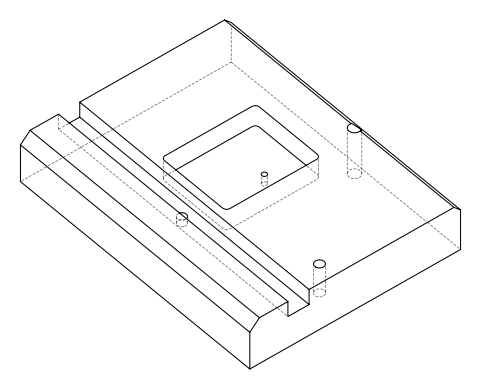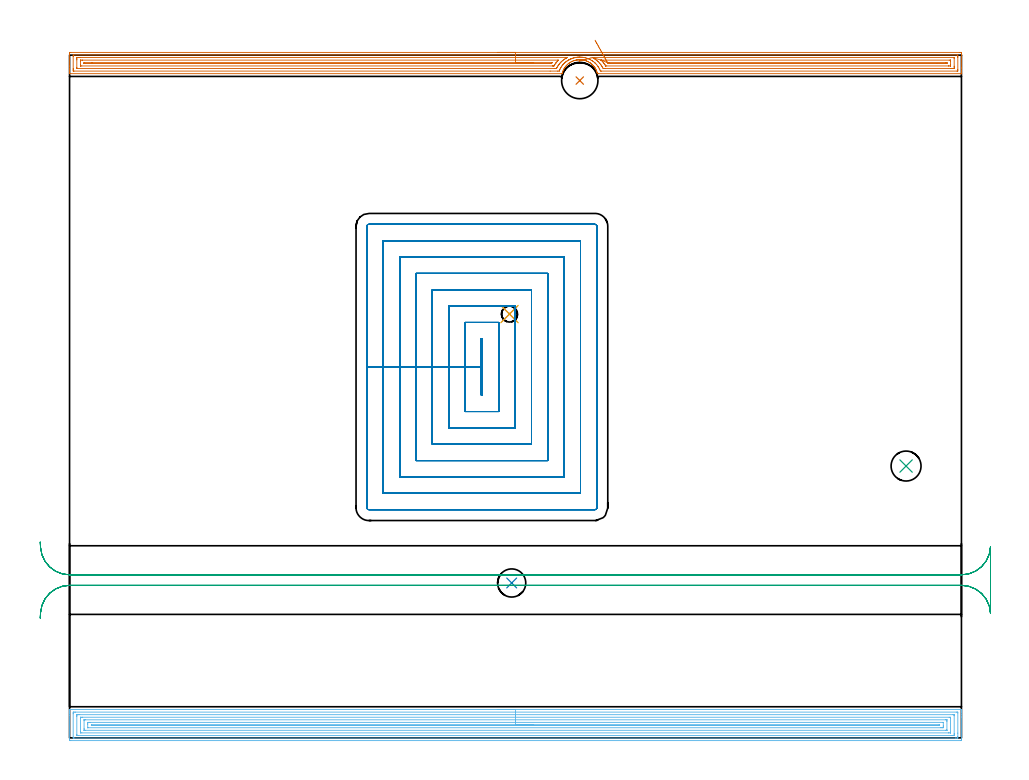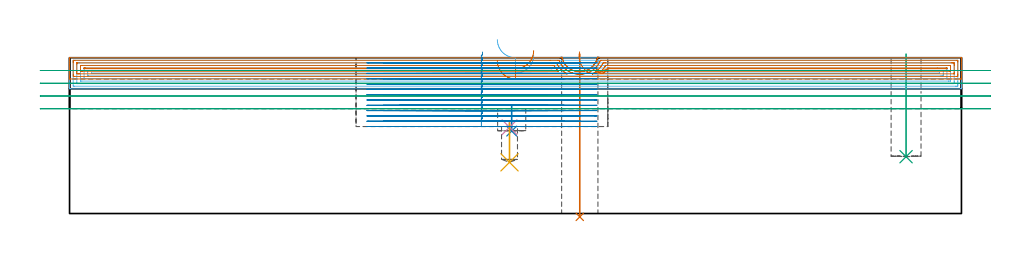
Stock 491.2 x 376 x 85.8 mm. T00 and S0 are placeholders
(PLAN: 9 operations, 7 tool changes, 125.6 min)
(1 INDEXABLE_INSERT_DRILL_THROUGH_HOLE_FROM_SOLID | STEP1HOLE | NXT0302_011 | 0.36 min | 26901 mm3)
(2 INDEXABLE_INSERT_DRILL_BLIND_HOLE_FROM_SOLID | STEP1POCKET | NXT0302_002 | 0.06 min | 7562 mm3)
(3 INDEXABLE_INSERT_DRILL_BLIND_HOLE_FROM_SOLID_1 | STEP1POCKET_2 | NXT0302_004 | 0.23 min | 11584 mm3)
(4 SPOT_DRILL | STEP1POCKET_1 | NXT0321_9005460120000 | 0.04 min | 4154 mm3)
(5 DRILL_BLIND_HOLE_INTO_CENTER | STEP1POCKET_1 | NXT0301_059 | 0.1 min | 1162 mm3)
(6 AREA_MILL | FG_CHAMFER_SURFACE | UGT0205_001 | 27.69 min | 71811 mm3)
(7 AREA_MILL_1 | FG_CHAMFER_SURFACE_1 | UGT0205_001 | 19.6 min | 33265 mm3)
(8 MILL_RECTANGULAR_POCKET | POCKET_RECTANGULAR_STRAIGHT | NXT0201_011 | Follow Part, ap 3, ae 75% | 68.5 min | 882615 mm3)
(9 MILL_RECTANGULAR_SLOT | SLOT_RECTANGULAR | UGT0201_004 | Follow Part, ap 8, ae 75% | 9.05 min | 516481 mm3)
(TOOL NXT0302_011 | Index. Insert Drill 20mm [880-D2000L25-05] | D20 PA176 FL100 Z2)
(TOOL NXT0302_002 | Index. Insert Drill 15.5mm [880-D1550L20-05] | D15.5 PA176 FL78 Z2)
(TOOL NXT0302_004 | Index. Insert Drill 16.5mm [880-D1650L20-05] | D16.5 PA176 FL83 Z2)
(TOOL NXT0321_9005460120000 | NC Spot Drill, 142deg, 12mm, Carbide, Uncoated | D12 PA142 FL30 Z2)
(TOOL NXT0301_059 | Carbide Drill 8.8mm [860.1-0880-026A1-MM 2214] | D8.8 PA140 FL47 Z2)
(TOOL UGT0205_001 | Chamfer Mill 20 x 3 x 45 deg. | D20 FL50 Z2)
(TOOL NXT0201_011 | ENDMILL 12mm [2P460-1200-NA 1630] | D12 FL38 Z6)
(TOOL UGT0201_004 | End Mill 32 mm | D32 FL53 Z6)
(OP 1 INDEXABLE_INSERT_DRILL_THROUGH_HOLE_FROM_SOLID)
G17 G21 G94 G90
T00 M6
G54
G17 G0 G90 X281. Y362. S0 M3
G43 Z95.8 H1
G94 G81 G98 Z-1.849 F250. R87.8
G80
M5
M2
(OP 2 INDEXABLE_INSERT_DRILL_BLIND_HOLE_FROM_SOLID)
G17 G21 G94 G90
T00 M6
G54
G17 G0 G90 X243.5 Y85.3 S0 M3
G43 Z95.8 H1
G94 G81 G98 Z45.4 F250. R59.7
G80
M5
M2
(OP 3 INDEXABLE_INSERT_DRILL_BLIND_HOLE_FROM_SOLID_1)
G17 G21 G94 G90
T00 M6
G54
G17 G0 G90 X460.7 Y149.7 S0 M3
G43 Z95.8 H1
G94 G81 G98 Z31.3 F250. R87.8
G80
M5
M2
(OP 4 SPOT_DRILL)
G17 G21 G94 G90
T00 M6
G54
G17 G0 G90 X242.3 Y233.4 S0 M3
G43 Z95.8 H0
G94 G81 G98 Z47.521 F250. R50.9
G80
M5
M2
(OP 5 DRILL_BLIND_HOLE_INTO_CENTER)
G17 G21 G94 G90
T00 M6
G54
G17 G0 G90 X242.3 Y233.4 S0 M3
G43 Z95.8 H1
G94 G81 G98 Z28.2 F250. R49.9
G80
M5
M2
(OP 6 AREA_MILL)
G17 G21 G94 G90
T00 M6
G54
G17 G0 G90 X235.6 Y15.6 S1061 M3
G43 Z95.8 H0
G94 G1 X235.638 Z94.928 F250.
X235.752 Z94.063
X235.941 Z93.212
X236.203 Z92.38
X236.537 Z91.574
X236.94 Z90.8
X237.408 Z90.064
X237.94 Z89.372
X238.529 Z88.729
X239.172 Z88.14
X239.864 Z87.608
X240.6 Z87.14
X241.374 Z86.737
X242.18 Z86.403
X243.012 Z86.141
X243.864 Z85.952
X244.728 Z85.838
X245.6 Z85.8
X491.019
X491.19 Y15.597 Z85.788
X491.193 Y15.558 Z85.75
X491.2 Y15.153 Z85.353
Y14.879 Z85.078
Y14.159 Z84.354
Y12.911 Z83.108
Y11.493 Z81.689
Y-0.948 Z69.25
X491.198 Y-1.214 Z68.983
X491.19 Y-1.492 Z68.706
X490.911 Y-1.499 Z68.699
X0.628 Y-1.5 Z68.7
X0.078 Y-1.494 Z68.704
X0.008 Y-1.492 Z68.706
X0. Y-0.948 Z69.25
Y12.382 Z82.577
Y13.8 Z83.996
Y14.159 Z84.354
Y14.879 Z85.078
Y15.153 Z85.353
X0.007 Y15.558 Z85.75
X0.01 Y15.597 Z85.788
X0.181 Y15.6 Z85.8
X245.6
Y14.186 Z84.386
X488.758 Y14.185 Z84.385
X488.784 Y14.184 Z84.384
X489.19 Y14.159 Z84.359
X489.199 Y13.747 Z83.947
X489.2 Y2.607 Z72.807
Y0.83 Z71.03
X489.199 Y0.417 Z70.617
X489.19 Y-0.059 Z70.141
X488.81 Y-0.085 Z70.115
X488.784
X487.917 Y-0.086 Z70.114
X2.442 Y-0.085 Z70.115
X2.416 Y-0.084 Z70.116
X2.01 Y-0.059 Z70.141
X2.001 Y0.353 Z70.553
X2. Y13.271 Z83.471
X2.001 Y13.683 Z83.883
X2.01 Y14.159 Z84.359
X2.39 Y14.185 Z84.385
X2.416
X3.283 Y14.186 Z84.386
X245.6
Y12.772 Z82.972
X486.604 Y12.771 Z82.971
X486.996 Y12.77 Z82.97
X487.126 Y12.769 Z82.969
X487.172 Y12.766 Z82.966
X487.19 Y12.763 Z82.963
X487.193 Y12.72 Z82.92
X487.197 Y12.585 Z82.785
X487.199 Y12.382 Z82.582
X487.2 Y12.179 Z82.379
Y2.404 Z72.604
X487.197 Y1.718 Z71.918
X487.195 Y1.521 Z71.721
X487.182 Y1.336 Z71.536
X486.996 Y1.333 Z71.533
X486.493 Y1.33 Z71.53
X486.102 Y1.329 Z71.529
X485.6 Y1.328 Z71.528
X4.596 Y1.329 Z71.529
X4.204 Y1.33 Z71.53
X4.074 Y1.331 Z71.531
X4.028 Y1.334 Z71.534
X4.01 Y1.336 Z71.536
X4.007 Y1.38 Z71.58
X4.003 Y1.515 Z71.715
X4.001 Y1.718 Z71.918
X4. Y1.921 Z72.121
Y11.696 Z81.896
X4.003 Y12.382 Z82.582
X4.005 Y12.579 Z82.779
X4.018 Y12.764 Z82.964
X4.204 Y12.767 Z82.967
X4.707 Y12.77 Z82.97
X5.098 Y12.771 Z82.971
X5.6 Y12.772 Z82.972
X245.6
Y11.357 Z81.557
X484.451
X485.105 Y11.352 Z81.552
X485.175 Y11.35 Z81.55
X485.19 Y11.265 Z81.465
X485.194 Y11.048 Z81.248
X485.2 Y10.612 Z80.812
X485.199 Y3.055 Z73.255
X485.197 Y2.835 Z73.035
X485.194 Y2.78 Z72.98
X485.191 Y2.756 Z72.956
X485.176 Y2.75 Z72.95
X485.067 Y2.747 Z72.947
X484.314 Y2.743 Z72.943
X484.177
X6.749
X6.095 Y2.748 Z72.948
X6.025 Y2.75 Z72.95
X6.01 Y2.835 Z73.035
X6.006 Y3.052 Z73.252
X6. Y3.488 Z73.688
X6.001 Y11.045 Z81.245
X6.003 Y11.265 Z81.465
X6.006 Y11.32 Z81.52
X6.009 Y11.344 Z81.544
X6.024 Y11.35 Z81.55
X6.134 Y11.353 Z81.553
X6.886 Y11.357 Z81.557
X7.023
X245.6
Y9.943 Z80.143
X482.526
X483.192 Y9.942 Z80.142
X483.194 Y9.941 Z80.141
X483.198 Y9.936 Z80.136
X483.199 Y9.716 Z79.916
X483.2 Y9.046 Z79.246
X483.199 Y4.384 Z74.584
X483.194 Y4.217 Z74.417
X483.19 Y4.176 Z74.376
X483.184 Y4.164 Z74.364
X483.135 Y4.161 Z74.361
X482.983 Y4.158 Z74.358
X482.754 Y4.157 Z74.357
X482.526
X8.674
X8.008 Y4.158 Z74.358
X8.006 Y4.159 Z74.359
X8.002 Y4.164 Z74.364
X8.001 Y4.384 Z74.584
X8. Y5.054 Z75.254
X8.001 Y9.716 Z79.916
X8.006 Y9.883 Z80.083
X8.01 Y9.924 Z80.124
X8.017 Y9.936 Z80.136
X8.065 Y9.939 Z80.139
X8.217 Y9.942 Z80.142
X8.446 Y9.943 Z80.143
X8.674
X245.6
Y8.529 Z78.729
X481.038 Y8.528 Z78.728
X481.133 Y8.526 Z78.726
X481.178 Y8.522 Z78.722
X481.19 Y8.52 Z78.72
X481.192 Y8.508 Z78.708
X481.198 Y8.369 Z78.569
X481.2 Y6.591 Z76.791
X481.196 Y6.161 Z76.361
X481.191 Y5.71 Z75.91
X481.174 Y5.578 Z75.778
X481.034 Y5.576 Z75.776
X480.737 Y5.573 Z75.773
X480.437 Y5.571 Z75.771
X479.843
X10.162 Y5.572 Z75.772
X10.067 Y5.574 Z75.774
X10.022 Y5.578 Z75.778
X10.01 Y5.58 Z75.78
X10.008 Y5.593 Z75.793
X10.002 Y5.731 Z75.931
X10. Y7.509 Z77.709
X10.004 Y7.939 Z78.139
X10.009 Y8.39 Z78.59
X10.026 Y8.522 Z78.722
X10.166 Y8.524 Z78.724
X10.463 Y8.527 Z78.727
X10.763 Y8.529 Z78.729
X11.357
X245.6
Y7.115 Z77.315
X478.949 Y7.114 Z77.314
X479.014 Y7.113 Z77.313
X479.143 Y7.108 Z77.308
X479.191 Y7.101 Z77.301
X479.194 Y7.085 Z77.285
X479.195 Y7.05 Z77.25
X479.19 Y6.995 Z77.195
X479.079 Y6.989 Z77.189
X479.014 Y6.986 Z77.186
X12.251
X12.186 Y6.987 Z77.187
X12.057 Y6.992 Z77.192
X12.009 Y6.999 Z77.199
X12.006 Y7.015 Z77.215
X12.005 Y7.05 Z77.25
X12.01 Y7.105 Z77.305
X12.121 Y7.112 Z77.312
X12.186 Y7.114 Z77.314
X245.6 Y7.115 Z77.315
X246.472 Z77.353
X247.336 Z77.467
X248.188 Z77.655
X249.02 Z77.918
X249.826 Z78.252
X250.6 Z78.654
X251.336 Z79.123
X252.028 Z79.654
X252.671 Z80.244
X253.26 Z80.887
X253.792 Z81.579
X254.26 Z82.315
X254.663 Z83.088
X254.997 Z83.894
X255.259 Z84.726
X255.448 Z85.578
X255.562 Z86.443
X255.6 Z87.315
G0 Z95.8
M5
M2
(OP 7 AREA_MILL_1)
G17 G21 G94 G90
T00 M6
G54
G17 G0 G90 X235.6 Y377.5 S1061 M3
G43 Z95.8 H0
Z84.1
G94 G1 X235.638 Z83.228 F250.
X235.752 Z82.364
X235.941 Z81.512
X236.203 Z80.68
X236.537 Z79.874
X236.94 Z79.1
X237.408 Z78.364
X237.94 Z77.672
X238.529 Z77.029
X239.172 Z76.44
X239.864 Z75.909
X240.6 Z75.44
X241.374 Z75.037
X242.18 Z74.703
X243.012 Z74.441
X243.863 Z74.252
X244.728 Z74.138
X245.6 Z74.1
X490.04
X490.572 Y377.499 Z74.101
X491.099 Y377.495 Z74.103
X491.192 Y377.492 Z74.106
X491.196 Y376.972 Z74.626
X491.2 Y376.349 Z75.249
Y368.989 Z82.606
Y367.574 Z84.022
Y367.215 Z84.38
Y366.497 Z85.102
Y366.228 Z85.372
Y365.834 Z85.757
Y365.797 Z85.793
X491.198
X491.15 Z85.796
X491.019 Y365.8 Z85.8
X291.197
X290.741 Y365.801 Z85.786
X290.623 Y366.204 Z85.393
X290.603 Y366.268 Z85.331
X290.584 Y366.328 Z85.271
X290.492 Y366.622 Z84.977
X290.281 Y367.215 Z84.383
X290.225 Y367.355 Z84.244
X290.16 Y367.504 Z84.095
X289.947 Y367.948 Z83.651
X289.866 Y368.102 Z83.498
X289.715 Y368.386 Z83.214
X289.392 Y368.935 Z82.663
X289.354 Y368.989 Z82.607
X289.298 Y369.072 Z82.527
X289.163 Y369.268 Z82.331
X289.111 Y369.336 Z82.263
X289.037 Y369.433 Z82.163
X288.944 Y369.557 Z82.043
X288.839 Y369.695 Z81.904
X288.813 Y369.728 Z81.871
X288.69 Y369.876 Z81.72
X288.515 Y370.092 Z81.507
X288.498 Y370.113 Z81.487
X288.465 Y370.15 Z81.45
X288.031 Y370.596 Z81.003
X287.919 Y370.703 Z80.894
X287.856 Y370.763 Z80.833
X287.791 Y370.826 Z80.773
X287.621 Y370.99 Z80.609
X287.604 Y371.006 Z80.593
X287.147 Y371.376 Z80.224
X286.783 Y371.65 Z79.949
X286.711 Y371.705 Z79.894
X286.556 Y371.811 Z79.788
X286.398 Y371.913 Z79.685
X286.28 Y371.983 Z79.616
X285.817 Y372.256 Z79.344
X285.373 Y372.483 Z79.113
X284.923 Y372.694 Z78.906
X284.684 Y372.795 Z78.803
X284.358 Y372.913 Z78.684
X284.03 Y373.022 Z78.574
X283.584 Y373.15 Z78.444
X283.38 Y373.202 Z78.397
X283.368 Y373.205 Z78.394
X283.136 Y373.259 Z78.334
X282.69 Y373.348 Z78.249
X282.367 Y373.396 Z78.202
X282.256 Y373.412 Z78.184
X282.242 Y373.414 Z78.182
X282.159 Y373.424 Z78.175
X281.796 Y373.461 Z78.137
X281.362 Y373.488 Z78.107
X281.348 Y373.489 Z78.106
X281.237 Y373.494 Z78.103
X281.155
X280.983 Y373.495 Z78.101
X280.888 Y373.492 Z78.097
X280.79 Y373.494 Z78.099
X280.483 Y373.481 Z78.117
X280.455 Y373.48 Z78.119
X280.021 Y373.442 Z78.151
X280.007 Z78.153
X279.767 Y373.414 Z78.184
X279.574 Y373.388 Z78.205
X279.561 Y373.386 Z78.207
X279.158 Y373.321 Z78.278
X279.113 Y373.313 Z78.286
X278.667 Y373.217 Z78.381
X278.219 Y373.098 Z78.499
X277.774 Y372.959 Z78.639
X277.318 Y372.794 Z78.802
X276.88 Y372.604 Z78.992
X276.47 Y372.406 Z79.194
X276.43 Y372.386 Z79.214
X275.986 Y372.145 Z79.453
X275.605 Y371.912 Z79.684
X275.223 Y371.65 Z79.946
X275.104 Y371.569 Z80.029
X275.092 Y371.562 Z80.037
X274.756 Y371.303 Z80.297
X274.428 Y371.032 Z80.568
X274.199 Y370.825 Z80.773
X273.863 Y370.493 Z81.106
X273.539 Y370.15 Z81.449
X273.305 Y369.88 Z81.719
X273.018 Y369.5 Z82.099
X272.842 Y369.268 Z82.331
X272.658 Y368.989 Z82.609
X272.411 Y368.617 Z82.982
X272.281 Y368.386 Z83.214
X272.053 Y367.948 Z83.651
X271.969 Y367.765 Z83.833
X271.921 Y367.659 Z83.937
X271.849 Y367.503 Z84.094
X271.518 Y366.669 Z84.93
X271.503 Y366.622 Z84.977
X271.419 Y366.328 Z85.268
X271.362 Y366.133 Z85.464
X271.271 Y365.836 Z85.756
X271.258 Y365.803 Z85.789
X271.081 Y365.8 Z85.8
X0.181
X0.01 Y365.803 Z85.788
X0.007 Y365.833 Z85.758
X0. Y366.228 Z85.372
Y366.497 Z85.102
Y367.215 Z84.38
Y368.461 Z83.136
Y369.876 Z81.719
Y376.349 Z75.249
X0.004 Y376.972 Z74.626
X0.008 Y377.492 Z74.106
X0.101 Y377.495 Z74.103
X0.628 Y377.5 Z74.1
X245.6
Y376.086 Z75.514
X488.783
X489.19 Y376.085 Z75.515
X489.197 Y375.675 Z75.925
X489.199 Y375.198 Z76.402
X489.2 Y374.785 Z76.815
X489.199 Y368.102 Z83.498
X489.197 Y367.692 Z83.908
X489.19 Y367.215 Z84.385
X488.785 Y367.214 Z84.386
X292.986
X292.354 Y367.215 Z84.385
X292.091 Y367.869 Z83.731
X291.983 Y368.102 Z83.498
X291.886 Y368.306 Z83.294
X291.516 Y368.989 Z82.611
X291.197 Y369.529 Z82.071
X290.958 Y369.876 Z81.724
X290.303 Y370.73 Z80.87
X290.275 Y370.763 Z80.837
X290.099 Y370.966 Z80.634
X289.417 Y371.65 Z79.95
X289.409 Y371.658 Z79.942
X289.177 Y371.88 Z79.72
X288.515 Y372.406 Z79.194
X288.34 Y372.537 Z79.063
X287.92 Y372.836 Z78.764
X287.621 Y373.025 Z78.575
X286.932 Y373.424 Z78.176
X286.727 Y373.534 Z78.066
X286.498 Y373.651 Z77.949
X285.833 Y373.949 Z77.651
X285.492 Y374.084 Z77.516
X284.979 Y374.271 Z77.329
X284.939 Y374.284 Z77.316
X284.855 Y374.311 Z77.289
X284.045 Y374.529 Z77.071
X283.752 Y374.601 Z76.999
X283.15 Y374.718 Z76.882
X282.666 Y374.791 Z76.809
X282.256 Y374.836 Z76.764
X281.68 Y374.883 Z76.717
X281.362 Y374.9 Z76.7
X280.761 Y374.907 Z76.693
X280.649
X280.619 Y374.906 Z76.694
X280.468 Y374.896 Z76.704
X279.918 Y374.857 Z76.743
X279.754 Y374.842 Z76.758
X279.574 Y374.821 Z76.779
X279.12 Y374.762 Z76.838
X278.68 Y374.687 Z76.913
X278.365 Y374.624 Z76.976
X277.786 Y374.487 Z77.113
X277.645 Y374.451 Z77.149
X277.153 Y374.311 Z77.289
X276.954 Y374.249 Z77.351
X276.928 Y374.24 Z77.36
X276.892 Y374.228 Z77.372
X276.304 Y374.007 Z77.593
X276.177 Y373.955 Z77.645
X275.998 Y373.877 Z77.723
X275.686 Y373.733 Z77.867
X275.104 Y373.448 Z78.152
X275.088 Y373.44 Z78.16
X275.058 Y373.424 Z78.176
X274.524 Y373.112 Z78.488
X274.21 Y372.918 Z78.682
X273.981 Y372.764 Z78.836
X273.655 Y372.537 Z79.063
X273.461 Y372.393 Z79.207
X273.316 Y372.279 Z79.321
X272.971 Y371.992 Z79.608
X272.582 Y371.65 Z79.95
X272.499 Y371.573 Z80.027
X272.422 Y371.498 Z80.102
X272.062 Y371.12 Z80.48
X271.731 Y370.763 Z80.837
X271.636 Y370.655 Z80.945
X271.528 Y370.524 Z81.076
X271.249 Y370.152 Z81.448
X271.047 Y369.876 Z81.724
X270.88 Y369.632 Z81.968
X270.634 Y369.264 Z82.336
X270.531 Y369.091 Z82.509
X270.474 Y368.989 Z82.611
X270.224 Y368.509 Z83.091
X270.029 Y368.102 Z83.498
X269.94 Y367.904 Z83.696
X269.74 Y367.424 Z84.176
X269.676 Y367.278 Z84.322
X269.647 Y367.215 Z84.385
X268.847 Y367.214 Z84.386
X264.684
X2.417
X2.01 Y367.215 Z84.385
X2.003 Y367.625 Z83.975
X2.001 Y368.102 Z83.498
X2. Y368.515 Z83.085
X2.001 Y375.198 Z76.402
X2.002 Y375.608 Z75.992
X2.01 Y376.085 Z75.515
X2.415 Y376.086 Z75.514
X245.6
Y374.671 Z76.929
X273.847
X273.909 Y374.67 Z76.93
X273.991 Y374.667 Z76.933
X274.049 Y374.665 Z76.935
X273.927 Y374.591 Z77.009
X273.425 Y374.311 Z77.289
X273.356 Y374.271 Z77.329
X273.316 Y374.247 Z77.353
X272.809 Y373.927 Z77.673
X272.422 Y373.666 Z77.934
X272.279 Y373.565 Z78.035
X272.088 Y373.424 Z78.176
X271.775 Y373.178 Z78.422
X271.528 Y372.979 Z78.621
X271.29 Y372.773 Z78.827
X271.028 Y372.537 Z79.063
X270.827 Y372.346 Z79.254
X270.634 Y372.155 Z79.445
X270.387 Y371.895 Z79.705
X270.161 Y371.65 Z79.95
X269.965 Y371.426 Z80.174
X269.74 Y371.158 Z80.442
X269.568 Y370.933 Z80.667
X269.444 Y370.763 Z80.837
X269.196 Y370.415 Z81.185
X268.846 Y369.903 Z81.697
X268.835 Y369.886 Z81.714
X268.829 Y369.876 Z81.724
X268.516 Y369.316 Z82.284
X268.343 Y368.989 Z82.611
X268.21 Y368.733 Z82.867
X268.182 Y368.681 Z82.919
X268.161 Y368.648 Z82.952
X268.15 Y368.635 Z82.965
X268.132 Y368.634 Z82.966
X267.951 Y368.631 Z82.969
X267.421 Y368.629 Z82.971
X267.057
X4.083
X4.039 Y368.63 Z82.97
X4.016 Y368.632 Z82.968
X4.01 Y368.634 Z82.966
X4.007 Y368.652 Z82.948
X4.003 Y368.787 Z82.813
X4.001 Y368.989 Z82.611
X4. Y369.192 Z82.408
Y373.424 Z78.176
Y373.626 Z77.974
X4.005 Y374.311 Z77.289
X4.009 Y374.505 Z77.095
X4.031 Y374.665 Z76.935
X4.204 Y374.667 Z76.933
X4.736 Y374.67 Z76.93
X5.098 Y374.671 Z76.929
X5.629 Y374.672 Z76.928
X245.6 Y374.671 Z76.929
Y373.257 Z78.343
X268.846
X269.016 Y373.255 Z78.345
X269.251 Y373.251 Z78.349
X269.142 Y373.13 Z78.47
X268.71 Y372.671 Z78.929
X268.588 Y372.537 Z79.063
X268.291 Y372.2 Z79.4
X267.951 Y371.795 Z79.805
X267.888 Y371.713 Z79.887
X267.841 Y371.65 Z79.95
X267.515 Y371.196 Z80.404
X267.21 Y370.763 Z80.837
X267.149 Y370.673 Z80.927
X267.057 Y370.534 Z81.066
X266.806 Y370.126 Z81.474
X266.769 Y370.07 Z81.53
X266.748 Y370.05 Z81.55
X266.707 Y370.048 Z81.552
X266.526 Y370.045 Z81.555
X266.163 Y370.043 Z81.557
X265.995
X6.718
X6.109 Y370.048 Z81.552
X6.044 Y370.05 Z81.55
X6.01 Y370.055 Z81.545
X6.008 Y370.104 Z81.496
X6.004 Y370.321 Z81.279
X6. Y370.755 Z80.845
Y372.529 Z79.071
X6.004 Y372.977 Z78.623
X6.008 Y373.196 Z78.404
X6.01 Y373.245 Z78.355
X6.058 Y373.25 Z78.35
X6.164 Y373.253 Z78.347
X6.886 Y373.257 Z78.343
X7.054
X245.6
Y371.843 Z79.757
X265.464 Y371.842 Z79.758
X265.594 Y371.84 Z79.76
X265.696 Y371.836 Z79.764
X265.709 Y371.834 Z79.766
X265.703 Y371.822 Z79.778
X265.683 Y371.789 Z79.811
X265.587 Y371.65 Z79.95
X265.455 Y371.466 Z80.134
X265.269 Y371.464 Z80.136
X264.569 Y371.458 Z80.142
X8.674 Z80.143
X8.48 Y371.459 Z80.141
X8.091 Y371.464 Z80.136
X8.009 Y371.469 Z80.131
X8.006 Y371.496 Z80.104
X8.003 Y371.554 Z80.046
Y371.65 Z79.95
X8.008 Y371.817 Z79.783
X8.009 Y371.832 Z79.768
X8.053 Y371.836 Z79.764
X8.156 Y371.84 Z79.76
X8.285 Y371.842 Z79.758
X12.376 Y371.843 Z79.757
X245.6
X246.472 Z79.795
X247.336 Z79.909
X248.188 Z80.098
X249.02 Z80.36
X249.826 Z80.694
X250.6 Z81.097
X251.336 Z81.565
X252.028 Z82.096
X252.671 Z82.686
X253.26 Z83.329
X253.791 Z84.021
X254.26 Z84.757
X254.663 Z85.531
X254.997 Z86.337
X255.259 Z87.169
X255.448 Z88.02
X255.562 Z88.885
X255.6 Z89.757
G0 X280.935 Y372.836 Z89.077
G1 X280.764 Y372.791 Z88.223
X280.666 Y372.766 Z87.356
X280.642 Y372.76 Z86.484
X280.691 Y372.772 Z85.613
X280.814 Y372.804 Z84.75
X281.009 Y372.855 Z83.901
X281.275 Y372.924 Z83.073
X281.609 Y373.012 Z82.272
X282.01 Y373.116 Z81.505
X282.474 Y373.237 Z80.776
X282.998 Y373.373 Z80.092
X283.577 Y373.524 Z79.457
X284.208 Y373.689 Z78.877
X284.886 Y373.865 Z78.357
X285.604 Y374.052 Z77.899
X286.359 Y374.249 Z77.508
X287.143 Y374.453 Z77.186
X287.952 Y374.664 Z76.936
X287.957 Y374.665 Z76.935
X288.01 Y374.669 Z76.931
X288.081 Y374.671 Z76.929
X288.151
X487.117
X487.161 Y374.67 Z76.93
X487.184 Y374.668 Z76.932
X487.19 Y374.666 Z76.934
X487.193 Y374.648 Z76.952
X487.197 Y374.513 Z77.087
X487.199 Y374.311 Z77.289
X487.2 Y374.108 Z77.492
Y369.876 Z81.724
Y369.674 Z81.926
X487.195 Y368.989 Z82.611
X487.191 Y368.795 Z82.805
X487.169 Y368.635 Z82.965
X486.996 Y368.633 Z82.967
X486.464 Y368.63 Z82.97
X486.102 Y368.629 Z82.971
X485.571
X295.137
X294.773
X294.239 Y368.632 Z82.968
X293.879 Y368.636 Z82.964
X293.672 Y368.989 Z82.611
X293.419 Y369.446 Z82.154
X293.163 Y369.876 Z81.724
X292.985 Y370.169 Z81.431
X292.737 Y370.522 Z81.078
X292.553 Y370.763 Z80.837
X292.091 Y371.355 Z80.245
X291.84 Y371.65 Z79.95
X291.197 Y372.312 Z79.288
X290.965 Y372.537 Z79.063
X290.618 Y372.853 Z78.747
X290.303 Y373.109 Z78.491
X289.902 Y373.424 Z78.176
X289.409 Y373.783 Z77.817
X289.088 Y373.994 Z77.606
X288.57 Y374.311 Z77.289
X288.515 Y374.344 Z77.256
X287.952 Y374.664 Z76.936
X292.727 Y373.25 Z78.35
X292.733 Y373.252 Z78.348
X292.781 Y373.254 Z78.346
X292.985 Y373.257 Z78.343
X293.153
X484.482
X485.091 Y373.252 Z78.348
X485.156 Y373.25 Z78.35
X485.19 Y373.244 Z78.356
X485.192 Y373.195 Z78.405
X485.196 Y372.979 Z78.621
X485.2 Y372.545 Z79.055
Y370.771 Z80.829
X485.196 Y370.323 Z81.277
X485.192 Y370.104 Z81.496
X485.19 Y370.055 Z81.545
X485.142 Y370.05 Z81.55
X485.036 Y370.047 Z81.553
X484.314 Y370.043 Z81.557
X484.146
X295.499
X295.353 Y370.045 Z81.555
X295.28 Y370.047 Z81.553
X295.249 Y370.049 Z81.551
X295.21 Y370.105 Z81.495
X295.107 Y370.271 Z81.329
X294.858 Y370.679 Z80.921
X294.804 Y370.763 Z80.837
X294.773 Y370.81 Z80.79
X294.415 Y371.3 Z80.3
X294.146 Y371.65 Z79.95
X293.879 Y371.989 Z79.611
X293.405 Y372.537 Z79.063
X292.985 Y372.975 Z78.625
X292.779 Y373.19 Z78.41
X292.738 Y373.235 Z78.365
X292.727 Y373.25 Z78.35
X296.293 Y371.837 Z79.763
X296.303 Y371.839 Z79.761
X296.368 Y371.841 Z79.759
X296.561 Y371.843 Z79.757
X297.261
X482.526 Y371.842 Z79.758
X482.72 Y371.841 Z79.759
X483.109 Y371.836 Z79.764
X483.191 Y371.831 Z79.769
X483.194 Y371.804 Z79.796
X483.197 Y371.746 Z79.854
Y371.65 Z79.95
X483.192 Y371.483 Z80.117
X483.191 Y371.468 Z80.132
X483.147 Y371.464 Z80.136
X483.044 Y371.46 Z80.14
X482.915 Y371.458 Z80.142
X477.888 Y371.457 Z80.143
X297.455 Y371.458 Z80.142
X296.752 Y371.461 Z80.139
X296.561 Y371.464 Z80.136
X296.421 Y371.65 Z79.95
X296.34 Y371.763 Z79.837
X296.307 Y371.813 Z79.787
X296.293 Y371.837 Z79.763
X295.963 Y372.433 Z79.218
X295.61 Y373.068 Z78.734
X295.238 Y373.737 Z78.316
X294.85 Y374.435 Z77.966
X294.449 Y375.158 Z77.686
X294.037 Y375.899 Z77.48
X293.618 Y376.653 Z77.349
X293.196 Y377.414 Z77.293
X292.772 Y378.176 Z77.314
X292.351 Y378.934 Z77.41
X291.936 Y379.682 Z77.582
X291.529 Y380.414 Z77.827
X291.135 Y381.124 Z78.145
X290.755 Y381.808 Z78.532
X290.393 Y382.459 Z78.985
X290.052 Y383.073 Z79.502
X289.734 Y383.646 Z80.079
X289.441 Y384.172 Z80.71
G0 Z95.8
M5
M2
(OP 8 MILL_RECTANGULAR_POCKET)
G17 G21 G94 G90
T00 M6
G54
G17 G0 G90 X227.4 Y213.833 S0 M3
G43 Z95.941 H1
Z88.941
G94 G1 Y219.8 Z87.342 F250.
X226.8 Z87.181
Y204.25 Z83.015
Y188.7 F500.
X227.4
Y219.8
X226.8
Y204.25
X217.8
Y179.7
X236.4
Y228.8
X217.8
Y204.25
X208.8
Y170.7
X245.4
Y237.8
X208.8
Y204.25
X199.8
Y161.7
X254.4
Y246.8
X199.8
Y204.25
X190.8
Y152.7
X263.4
Y255.8
X190.8
Y204.25
X181.8
Y143.7
X272.4
Y264.8
X181.8
Y204.25
X172.8
Y134.7
X281.4
Y273.8
X172.8
Y204.25
X163.8
Y126.7
G3 X164.8 Y125.7 R1.
G1 X289.4
G3 X290.4 Y126.7 R1.
G1 Y281.8
G3 X289.4 Y282.8 R1.
G1 X164.8
G3 X163.8 Y281.8 R1.
G1 Y204.25
Y203.25
G0 X227.4 Y213.833 Z86.015
G1 Y219.8 Z84.416 F250.
X226.8 Z84.255
Y204.25 Z80.088
Y188.7 F500.
X227.4
Y219.8
X226.8
Y204.25
X217.8
Y179.7
X236.4
Y228.8
X217.8
Y204.25
X208.8
Y170.7
X245.4
Y237.8
X208.8
Y204.25
X199.8
Y161.7
X254.4
Y246.8
X199.8
Y204.25
X190.8
Y152.7
X263.4
Y255.8
X190.8
Y204.25
X181.8
Y143.7
X272.4
Y264.8
X181.8
Y204.25
X172.8
Y134.7
X281.4
Y273.8
X172.8
Y204.25
X163.8
Y126.7
G3 X164.8 Y125.7 R1.
G1 X289.4
G3 X290.4 Y126.7 R1.
G1 Y281.8
G3 X289.4 Y282.8 R1.
G1 X164.8
G3 X163.8 Y281.8 R1.
G1 Y204.25
Y203.25
G0 X227.4 Y213.833 Z83.088
G1 Y219.8 Z81.49 F250.
X226.8 Z81.329
Y204.25 Z77.162
Y188.7 F500.
X227.4
Y219.8
X226.8
Y204.25
X217.8
Y179.7
X236.4
Y228.8
X217.8
Y204.25
X208.8
Y170.7
X245.4
Y237.8
X208.8
Y204.25
X199.8
Y161.7
X254.4
Y246.8
X199.8
Y204.25
X190.8
Y152.7
X263.4
Y255.8
X190.8
Y204.25
X181.8
Y143.7
X272.4
Y264.8
X181.8
Y204.25
X172.8
Y134.7
X281.4
Y273.8
X172.8
Y204.25
X163.8
Y126.7
G3 X164.8 Y125.7 R1.
G1 X289.4
G3 X290.4 Y126.7 R1.
G1 Y281.8
G3 X289.4 Y282.8 R1.
G1 X164.8
G3 X163.8 Y281.8 R1.
G1 Y204.25
Y203.25
G0 X227.4 Y213.833 Z80.162
G1 Y219.8 Z78.563 F250.
X226.8 Z78.403
Y204.25 Z74.236
Y188.7 F500.
X227.4
Y219.8
X226.8
Y204.25
X217.8
Y179.7
X236.4
Y228.8
X217.8
Y204.25
X208.8
Y170.7
X245.4
Y237.8
X208.8
Y204.25
X199.8
Y161.7
X254.4
Y246.8
X199.8
Y204.25
X190.8
Y152.7
X263.4
Y255.8
X190.8
Y204.25
X181.8
Y143.7
X272.4
Y264.8
X181.8
Y204.25
X172.8
Y134.7
X281.4
Y273.8
X172.8
Y204.25
X163.8
Y126.7
G3 X164.8 Y125.7 R1.
G1 X289.4
G3 X290.4 Y126.7 R1.
G1 Y281.8
G3 X289.4 Y282.8 R1.
G1 X164.8
G3 X163.8 Y281.8 R1.
G1 Y204.25
Y203.25
G0 X227.4 Y213.833 Z77.236
G1 Y219.8 Z75.637 F250.
X226.8 Z75.476
Y204.25 Z71.31
Y188.7 F500.
X227.4
Y219.8
X226.8
Y204.25
X217.8
Y179.7
X236.4
Y228.8
X217.8
Y204.25
X208.8
Y170.7
X245.4
Y237.8
X208.8
Y204.25
X199.8
Y161.7
X254.4
Y246.8
X199.8
Y204.25
X190.8
Y152.7
X263.4
Y255.8
X190.8
Y204.25
X181.8
Y143.7
X272.4
Y264.8
X181.8
Y204.25
X172.8
Y134.7
X281.4
Y273.8
X172.8
Y204.25
X163.8
Y126.7
G3 X164.8 Y125.7 R1.
G1 X289.4
G3 X290.4 Y126.7 R1.
G1 Y281.8
G3 X289.4 Y282.8 R1.
G1 X164.8
G3 X163.8 Y281.8 R1.
G1 Y204.25
Y203.25
G0 X227.4 Y213.833 Z74.31
G1 Y219.8 Z72.711 F250.
X226.8 Z72.55
Y204.25 Z68.384
Y188.7 F500.
X227.4
Y219.8
X226.8
Y204.25
X217.8
Y179.7
X236.4
Y228.8
X217.8
Y204.25
X208.8
Y170.7
X245.4
Y237.8
X208.8
Y204.25
X199.8
Y161.7
X254.4
Y246.8
X199.8
Y204.25
X190.8
Y152.7
X263.4
Y255.8
X190.8
Y204.25
X181.8
Y143.7
X272.4
Y264.8
X181.8
Y204.25
X172.8
Y134.7
X281.4
Y273.8
X172.8
Y204.25
X163.8
Y126.7
G3 X164.8 Y125.7 R1.
G1 X289.4
G3 X290.4 Y126.7 R1.
G1 Y281.8
G3 X289.4 Y282.8 R1.
G1 X164.8
G3 X163.8 Y281.8 R1.
G1 Y204.25
Y203.25
G0 X227.4 Y213.833 Z71.384
G1 Y219.8 Z69.785 F250.
X226.8 Z69.624
Y204.25 Z65.457
Y188.7 F500.
X227.4
Y219.8
X226.8
Y204.25
X217.8
Y179.7
X236.4
Y228.8
X217.8
Y204.25
X208.8
Y170.7
X245.4
Y237.8
X208.8
Y204.25
X199.8
Y161.7
X254.4
Y246.8
X199.8
Y204.25
X190.8
Y152.7
X263.4
Y255.8
X190.8
Y204.25
X181.8
Y143.7
X272.4
Y264.8
X181.8
Y204.25
X172.8
Y134.7
X281.4
Y273.8
X172.8
Y204.25
X163.8
Y126.7
G3 X164.8 Y125.7 R1.
G1 X289.4
G3 X290.4 Y126.7 R1.
G1 Y281.8
G3 X289.4 Y282.8 R1.
G1 X164.8
G3 X163.8 Y281.8 R1.
G1 Y204.25
Y203.25
G0 X227.4 Y213.833 Z68.457
G1 Y219.8 Z66.858 F250.
X226.8 Z66.698
Y204.25 Z62.531
Y188.7 F500.
X227.4
Y219.8
X226.8
Y204.25
X217.8
Y179.7
X236.4
Y228.8
X217.8
Y204.25
X208.8
Y170.7
X245.4
Y237.8
X208.8
Y204.25
X199.8
Y161.7
X254.4
Y246.8
X199.8
Y204.25
X190.8
Y152.7
X263.4
Y255.8
X190.8
Y204.25
X181.8
Y143.7
X272.4
Y264.8
X181.8
Y204.25
X172.8
Y134.7
X281.4
Y273.8
X172.8
Y204.25
X163.8
Y126.7
G3 X164.8 Y125.7 R1.
G1 X289.4
G3 X290.4 Y126.7 R1.
G1 Y281.8
G3 X289.4 Y282.8 R1.
G1 X164.8
G3 X163.8 Y281.8 R1.
G1 Y204.25
Y203.25
G0 X227.4 Y213.833 Z65.531
G1 Y219.8 Z63.932 F250.
X226.8 Z63.771
Y204.25 Z59.605
Y188.7 F500.
X227.4
Y219.8
X226.8
Y204.25
X217.8
Y179.7
X236.4
Y228.8
X217.8
Y204.25
X208.8
Y170.7
X245.4
Y237.8
X208.8
Y204.25
X199.8
Y161.7
X254.4
Y246.8
X199.8
Y204.25
X190.8
Y152.7
X263.4
Y255.8
X190.8
Y204.25
X181.8
Y143.7
X272.4
Y264.8
X181.8
Y204.25
X172.8
Y134.7
X281.4
Y273.8
X172.8
Y204.25
X163.8
Y126.7
G3 X164.8 Y125.7 R1.
G1 X289.4
G3 X290.4 Y126.7 R1.
G1 Y281.8
G3 X289.4 Y282.8 R1.
G1 X164.8
G3 X163.8 Y281.8 R1.
G1 Y204.25
Y203.25
G0 X227.4 Y213.833 Z62.605
G1 Y219.8 Z61.006 F250.
X226.8 Z60.845
Y204.25 Z56.679
Y188.7 F500.
X227.4
Y219.8
X226.8
Y204.25
X217.8
Y179.7
X236.4
Y228.8
X217.8
Y204.25
X208.8
Y170.7
X245.4
Y237.8
X208.8
Y204.25
X199.8
Y161.7
X254.4
Y246.8
X199.8
Y204.25
X190.8
Y152.7
X263.4
Y255.8
X190.8
Y204.25
X181.8
Y143.7
X272.4
Y264.8
X181.8
Y204.25
X172.8
Y134.7
X281.4
Y273.8
X172.8
Y204.25
X163.8
Y126.7
G3 X164.8 Y125.7 R1.
G1 X289.4
G3 X290.4 Y126.7 R1.
G1 Y281.8
G3 X289.4 Y282.8 R1.
G1 X164.8
G3 X163.8 Y281.8 R1.
G1 Y204.25
Y203.25
G0 X227.4 Y213.833 Z59.679
G1 Y219.8 Z58.08 F250.
X226.8 Z57.919
Y204.25 Z53.752
Y188.7 F500.
X227.4
Y219.8
X226.8
Y204.25
X217.8
Y179.7
X236.4
Y228.8
X217.8
Y204.25
X208.8
Y170.7
X245.4
Y237.8
X208.8
Y204.25
X199.8
Y161.7
X254.4
Y246.8
X199.8
Y204.25
X190.8
Y152.7
X263.4
Y255.8
X190.8
Y204.25
X181.8
Y143.7
X272.4
Y264.8
X181.8
Y204.25
X172.8
Y134.7
X281.4
Y273.8
X172.8
Y204.25
X163.8
Y126.7
G3 X164.8 Y125.7 R1.
G1 X289.4
G3 X290.4 Y126.7 R1.
G1 Y281.8
G3 X289.4 Y282.8 R1.
G1 X164.8
G3 X163.8 Y281.8 R1.
G1 Y204.25
Y203.25
G0 X227.4 Y213.833 Z56.752
G1 Y219.8 Z55.154 F250.
X226.8 Z54.993
Y204.25 Z50.826
Y188.7 F500.
X227.4
Y219.8
X226.8
Y204.25
X217.8
Y179.7
X236.4
Y228.8
X217.8
Y204.25
X208.8
Y170.7
X245.4
Y237.8
X208.8
Y204.25
X199.8
Y161.7
X254.4
Y246.8
X199.8
Y204.25
X190.8
Y152.7
X263.4
Y255.8
X190.8
Y204.25
X181.8
Y143.7
X272.4
Y264.8
X181.8
Y204.25
X172.8
Y134.7
X281.4
Y273.8
X172.8
Y204.25
X163.8
Y126.7
G3 X164.8 Y125.7 R1.
G1 X289.4
G3 X290.4 Y126.7 R1.
G1 Y281.8
G3 X289.4 Y282.8 R1.
G1 X164.8
G3 X163.8 Y281.8 R1.
G1 Y204.25
Y203.25
G0 X227.4 Y213.833 Z53.826
G1 Y219.8 Z52.227 F250.
X226.8 Z52.067
Y204.25 Z47.9
Y188.7 F500.
X227.4
Y219.8
X226.8
Y204.25
X217.8
Y179.7
X236.4
Y228.8
X217.8
Y204.25
X208.8
Y170.7
X245.4
Y237.8
X208.8
Y204.25
X199.8
Y161.7
X254.4
Y246.8
X199.8
Y204.25
X190.8
Y152.7
X263.4
Y255.8
X190.8
Y204.25
X181.8
Y143.7
X272.4
Y264.8
X181.8
Y204.25
X172.8
Y134.7
X281.4
Y273.8
X172.8
Y204.25
X163.8
Y126.7
G3 X164.8 Y125.7 R1.
G1 X289.4
G3 X290.4 Y126.7 R1.
G1 Y281.8
G3 X289.4 Y282.8 R1.
G1 X164.8
G3 X163.8 Y281.8 R1.
G1 Y204.25
Y203.25
G0 Z95.941
M5
M2
(OP 9 MILL_RECTANGULAR_SLOT)
G17 G21 G94 G90
T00 M6
G54
G17 G0 G90 X-16.154 Y65.985 S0 M3
G43 Z95.941 H0
Z78.775
G94 G1 X-15.97 Y68.979 F250.
G2 X0. Y84. R16. F500.
G1 X491.2
G2 X507.19 Y68.566 R16.
G1 X507.2
Y105.234
X507.19
G2 X491.2 Y89.8 R16.
G1 X0.
G2 X-15.97 Y104.821 R16.
G1 X-16.154 Y107.815 F250.
G0 Y65.985 Z71.75
G1 X-15.97 Y68.979
G2 X0. Y84. R16. F500.
G1 X491.2
G2 X507.19 Y68.566 R16.
G1 X507.2
Y105.234
X507.19
G2 X491.2 Y89.8 R16.
G1 X0.
G2 X-15.97 Y104.821 R16.
G1 X-16.154 Y107.815 F250.
G0 Y65.985 Z64.725
G1 X-15.97 Y68.979
G2 X0. Y84. R16. F500.
G1 X491.2
G2 X507.19 Y68.566 R16.
G1 X507.2
Y105.234
X507.19
G2 X491.2 Y89.8 R16.
G1 X0.
G2 X-15.97 Y104.821 R16.
G1 X-16.154 Y107.815 F250.
G0 Y65.985 Z57.7
G1 X-15.97 Y68.979
G2 X0. Y84. R16. F500.
G1 X491.2
G2 X507.19 Y68.566 R16.
G1 X507.2
Y105.234
X507.19
G2 X491.2 Y89.8 R16.
G1 X0.
G2 X-15.97 Y104.821 R16.
G1 X-16.154 Y107.815 F250.
G0 Z95.941
M5
M2
